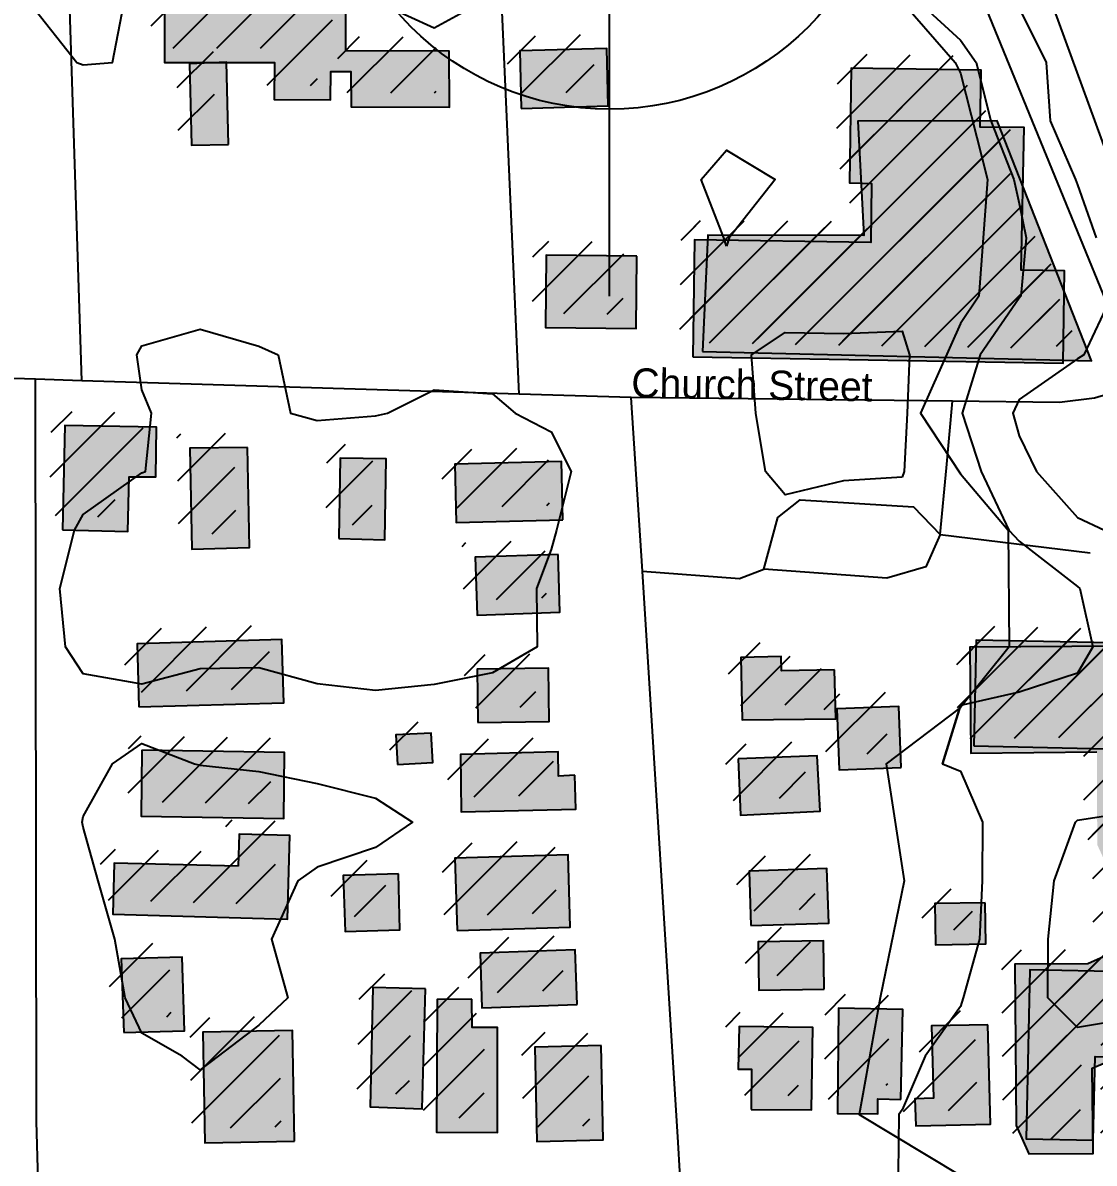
# Model space of a CAD drawing. Extents: x 6576311 to 6728256, y 2029764 to 2237541.
# Drawn here: x 6669720 to 6670270, y 2176380 to 2176966 of the extents above; entities that cross this region are included whole.
import ezdxf

# ---------------------------------------------------------------- set-up
doc = ezdxf.new("R2010")
doc.units = 21
for name, color, linetype in [('BUILDINGS', 9, 'Continuous'), ('CL_LOCAL', 4, 'Continuous'), ('CL_MAJOR', 2, 'Continuous'), ('CL_TRAIL', 6, 'Continuous'), ('CONTOUR_1FT', 251, 'Continuous'), ('CONTOUR_INDEX', 150, 'Continuous'), ('ROAD_LABELS', 3, 'Continuous')]:
    doc.layers.add(name, color=color, linetype=linetype)

msp = doc.modelspace()

# ---------------------------------------------------------------- hatches: boundary and pattern name
at = {"layer": 'BUILDINGS_HATCH'}
for points in [[(6669885.92, 2176951.2), (6669885.86, 2177033.14), (6669794.53, 2177033.12), (6669794.64, 2177005.81), (6669792.94, 2177005.8), (6669792.91, 2176945.34), (6669849.36, 2176945.22), (6669849.15, 2176926.28), (6669878.08, 2176926.03), (6669878.3, 2176940.6), (6669888.51, 2176940.65), (6669888.59, 2176922.44), (6669939.08, 2176922.28), (6669938.96, 2176951.06)], [(6669975.95, 2176921.71), (6670020.48, 2176922.99), (6670019.78, 2176952.49), (6669975.26, 2176951.21)], [(6669825.71, 2176903.23), (6669824.68, 2176945.48), (6669805.68, 2176944.67), (6669806.71, 2176902.79)], [(6670063.85, 2176794.24), (6670253.89, 2176791.04), (6670254.54, 2176838.39), (6670232.42, 2176838.66), (6670233.81, 2176911.87), (6670211.4, 2176912.14), (6670211.85, 2176941.28), (6670145.19, 2176942.45), (6670144.3, 2176883.45), (6670155.65, 2176883.13), (6670155.21, 2176852.9), (6670064.73, 2176854.34)], [(6670068.94, 2176797), (6670268.44, 2176792.12), (6670220.07, 2176915.38), (6670148.6, 2176915.08), (6670151.71, 2176856.49), (6670071.58, 2176856.74)], [(6670035.27, 2176845.84), (6669988.75, 2176846.37), (6669988.34, 2176809.22), (6670034.85, 2176808.69)], [(6669740.6, 2176705.48), (6669774.07, 2176704.53), (6669774.8, 2176732.57), (6669788.42, 2176732.63), (6669788.88, 2176758.13), (6669741.79, 2176759.02)], [(6669835.44, 2176747.76), (6669805.94, 2176747.27), (6669807.01, 2176695.56), (6669836.5, 2176696.41)], [(6669882.43, 2176700.97), (6669905.97, 2176700.35), (6669906.65, 2176741.87), (6669883.11, 2176742.13)], [(6669997.26, 2176710.56), (6669996.57, 2176740.42), (6669941.83, 2176739.1), (6669942.53, 2176709.24)], [(6669994.78, 2176692.71), (6669952.24, 2176691.43), (6669953.22, 2176661.57), (6669995.76, 2176663.21)], [(6669779.84, 2176614.59), (6669854.14, 2176616.72), (6669853.15, 2176649.13), (6669778.85, 2176647)], [(6670310.66, 2176645.96), (6670206, 2176645.16), (6670206.52, 2176590.89), (6670271.18, 2176591.53), (6670271.38, 2176543.82), (6670275.68, 2176534.37), (6670276.16, 2176487.02), (6670266.53, 2176482.61), (6670229.1, 2176482.45), (6670229.73, 2176399.78), (6670236.31, 2176385.24), (6670269.21, 2176385.38), (6670268.75, 2176429.08), (6670280.07, 2176433.86), (6670279.99, 2176385.79), (6670308.07, 2176385.91), (6670324.4, 2176414.75), (6670324.82, 2176380.88), (6670407.93, 2176381.23), (6670403.35, 2176391.77), (6670403.23, 2176419.82), (6670399.82, 2176419.8), (6670369.76, 2176487.78), (6670358.41, 2176487.73), (6670358.31, 2176512.5), (6670367.93, 2176516.91)], [(6670208.12, 2176594.58), (6670276.17, 2176593.11), (6670275.08, 2176541.47), (6670287.5, 2176541.19), (6670286.18, 2176478.54), (6670236.82, 2176479.57), (6670234.98, 2176392.88), (6670269.33, 2176392.19), (6670270.22, 2176435.21), (6670290.65, 2176434.78), (6670289.66, 2176387.21), (6670306.14, 2176386.88), (6670307.11, 2176432.89), (6670320.32, 2176432.61), (6670319.34, 2176384.24), (6670420.49, 2176382.19), (6670385.52, 2176490), (6670369.43, 2176491.53), (6670360.6, 2176514.22), (6670371.41, 2176518.38), (6670321.41, 2176646.52), (6670209.28, 2176648.88)], [(6670136.56, 2176633.57), (6670109.34, 2176633.09), (6670109.31, 2176640.38), (6670088.6, 2176639.93), (6670089.3, 2176607.88), (6670137.24, 2176608.45)], [(6669953.73, 2176606.58), (6669990.32, 2176607.1), (6669989.92, 2176634.41), (6669953.34, 2176633.89)], [(6670170.81, 2176583.46), (6670169.54, 2176614.77), (6670137.78, 2176613.55), (6670139.05, 2176582.23)], [(6669912.42, 2176584.92), (6669930.56, 2176586.09), (6669929.65, 2176601.02), (6669911.5, 2176600.21)], [(6669781.35, 2176592.38), (6669780.92, 2176558.51), (6669854.1, 2176557.36), (6669854.53, 2176591.23)], [(6670003.48, 2176579.47), (6669994.98, 2176579.07), (6669994.92, 2176591.46), (6669944.73, 2176590.15), (6669945.13, 2176560.66), (6670003.84, 2176561.99)], [(6670087.12, 2176587.84), (6670088.38, 2176559.07), (6670129.21, 2176561.06), (6670127.67, 2176589.47)], [(6669830.66, 2176532.86), (6669767.12, 2176534.41), (6669766.38, 2176508.19), (6669856.02, 2176505.65), (6669857.26, 2176548.63), (6669831.16, 2176549.25)], [(6669943.12, 2176499.82), (6670000.98, 2176501.52), (6669999.97, 2176538.67), (6669941.83, 2176536.97)], [(6669912.93, 2176528.83), (6669884.57, 2176527.99), (6669885.55, 2176499.22), (6669913.62, 2176500.06)], [(6670093.72, 2176502.28), (6670133.71, 2176503.54), (6670132.74, 2176531.58), (6670092.75, 2176530.32)], [(6670213.93, 2176514.08), (6670188.12, 2176513.6), (6670188.49, 2176492.48), (6670214.3, 2176492.95)], [(6670131.3, 2176469.66), (6670130.91, 2176494.42), (6670097.44, 2176493.92), (6670097.83, 2176469.15)], [(6670004.55, 2176461.84), (6670003.58, 2176489.88), (6669954.8, 2176488.22), (6669955.77, 2176460.18)], [(6669772.03, 2176447.39), (6669803.22, 2176448.25), (6669801.93, 2176486.12), (6669770.73, 2176485.26)], [(6669926.8, 2176469.89), (6669899.85, 2176470.51), (6669898.4, 2176409.31), (6669925.07, 2176408.33)], [(6669950.64, 2176464.53), (6669932.78, 2176464.45), (6669932.49, 2176396.35), (6669963.7, 2176396.11), (6669963.75, 2176450.02), (6669950.71, 2176449.96)], [(6670170.68, 2176413.01), (6670171.62, 2176459.27), (6670138.71, 2176459.86), (6670138.09, 2176405.95), (6670158.79, 2176405.67), (6670158.76, 2176413.32)], [(6669859.62, 2176391.67), (6669858.53, 2176448.48), (6669812.59, 2176447.56), (6669813.68, 2176390.75)], [(6670093.83, 2176407.95), (6670124.75, 2176407.72), (6670125.42, 2176449.97), (6670087.7, 2176450.54), (6670087.22, 2176428.68), (6670094.03, 2176428.71)], [(6670215.33, 2176451.44), (6670186.4, 2176450.95), (6670187.41, 2176413.81), (6670177.77, 2176413.4), (6670178.39, 2176399.57), (6670216.68, 2176400.45)], [(6670016.83, 2176440.77), (6669982.8, 2176439.9), (6669983.85, 2176391.46), (6670017.88, 2176392.33)]]:
    msp.add_hatch(color=251, dxfattribs=at).paths.add_polyline_path(points)
at = {"layer": 'BUILDINGS_SHADOW'}
h = msp.add_hatch(dxfattribs=at)
h.set_pattern_fill('ANSI31', scale=5)
h.paths.add_polyline_path([(6669879.17, 2176958.58), (6669879.11, 2177040.52), (6669787.78, 2177040.5), (6669787.9, 2177013.19), (6669786.19, 2177013.18), (6669786.16, 2176952.72), (6669842.61, 2176952.6), (6669842.4, 2176933.66), (6669871.33, 2176933.41), (6669871.56, 2176947.98), (6669881.77, 2176948.03), (6669881.84, 2176929.82), (6669932.33, 2176929.66), (6669932.21, 2176958.44)])
h = msp.add_hatch(dxfattribs=at)
h.set_pattern_fill('ANSI31', scale=5)
h.paths.add_polyline_path([(6669969.2, 2176929.09), (6670013.73, 2176930.37), (6670013.04, 2176959.87), (6669968.51, 2176958.59)])
h = msp.add_hatch(dxfattribs=at)
h.set_pattern_fill('ANSI31', scale=5)
h.paths.add_polyline_path([(6669818.96, 2176910.61), (6669817.93, 2176952.86), (6669798.93, 2176952.05), (6669799.96, 2176910.17)])
h = msp.add_hatch(dxfattribs=at)
h.set_pattern_fill('ANSI31', scale=5)
h.paths.add_polyline_path([(6670057.1, 2176801.62), (6670247.14, 2176798.42), (6670247.79, 2176845.77), (6670225.67, 2176846.04), (6670227.06, 2176919.25), (6670204.65, 2176919.52), (6670205.1, 2176948.66), (6670138.44, 2176949.83), (6670137.55, 2176890.83), (6670148.9, 2176890.51), (6670148.46, 2176860.28), (6670057.98, 2176861.72)])
h = msp.add_hatch(dxfattribs=at)
h.set_pattern_fill('ANSI31', scale=5)
h.paths.add_polyline_path([(6670062.19, 2176804.38), (6670261.69, 2176799.5), (6670213.32, 2176922.76), (6670141.85, 2176922.46), (6670144.96, 2176863.87), (6670064.83, 2176864.12)])
h = msp.add_hatch(dxfattribs=at)
h.set_pattern_fill('ANSI31', scale=5)
h.paths.add_polyline_path([(6670028.52, 2176853.22), (6669982, 2176853.75), (6669981.59, 2176816.6), (6670028.11, 2176816.07)])
h = msp.add_hatch(dxfattribs=at)
h.set_pattern_fill('ANSI31', scale=5)
h.paths.add_polyline_path([(6669733.85, 2176712.86), (6669767.32, 2176711.91), (6669768.05, 2176739.95), (6669781.67, 2176740.01), (6669782.13, 2176765.51), (6669735.04, 2176766.4)])
h = msp.add_hatch(dxfattribs=at)
h.set_pattern_fill('ANSI31', scale=5)
h.paths.add_polyline_path([(6669828.69, 2176755.14), (6669799.19, 2176754.65), (6669800.26, 2176702.94), (6669829.75, 2176703.79)])
h = msp.add_hatch(dxfattribs=at)
h.set_pattern_fill('ANSI31', scale=5)
h.paths.add_polyline_path([(6669875.68, 2176708.35), (6669899.23, 2176707.72), (6669899.9, 2176749.25), (6669876.36, 2176749.51)])
h = msp.add_hatch(dxfattribs=at)
h.set_pattern_fill('ANSI31', scale=5)
h.paths.add_polyline_path([(6669990.51, 2176717.94), (6669989.82, 2176747.8), (6669935.08, 2176746.48), (6669935.78, 2176716.62)])
h = msp.add_hatch(dxfattribs=at)
h.set_pattern_fill('ANSI31', scale=5)
h.paths.add_polyline_path([(6669988.03, 2176700.08), (6669945.49, 2176698.81), (6669946.47, 2176668.95), (6669989.01, 2176670.59)])
h = msp.add_hatch(dxfattribs=at)
h.set_pattern_fill('ANSI31', scale=5)
h.paths.add_polyline_path([(6669773.09, 2176621.97), (6669847.39, 2176624.1), (6669846.4, 2176656.51), (6669772.1, 2176654.38)])
h = msp.add_hatch(dxfattribs=at)
h.set_pattern_fill('ANSI31', scale=5)
h.paths.add_polyline_path([(6670303.91, 2176653.34), (6670199.25, 2176652.53), (6670199.77, 2176598.27), (6670264.43, 2176598.91), (6670264.63, 2176551.2), (6670268.93, 2176541.75), (6670269.41, 2176494.4), (6670259.79, 2176489.99), (6670222.35, 2176489.83), (6670222.98, 2176407.16), (6670229.56, 2176392.62), (6670262.46, 2176392.76), (6670262, 2176436.46), (6670273.32, 2176441.24), (6670273.24, 2176393.17), (6670301.32, 2176393.29), (6670317.65, 2176422.13), (6670318.08, 2176388.26), (6670401.18, 2176388.61), (6670396.6, 2176399.15), (6670396.48, 2176427.19), (6670393.07, 2176427.18), (6670363.01, 2176495.16), (6670351.66, 2176495.11), (6670351.56, 2176519.88), (6670361.18, 2176524.29)])
h = msp.add_hatch(dxfattribs=at)
h.set_pattern_fill('ANSI31', scale=5)
h.paths.add_polyline_path([(6670201.37, 2176601.96), (6670269.42, 2176600.49), (6670268.33, 2176548.84), (6670280.75, 2176548.57), (6670279.43, 2176485.92), (6670230.07, 2176486.95), (6670228.23, 2176400.26), (6670262.58, 2176399.57), (6670263.47, 2176442.59), (6670283.9, 2176442.16), (6670282.91, 2176394.59), (6670299.39, 2176394.26), (6670300.36, 2176440.26), (6670313.57, 2176439.99), (6670312.59, 2176391.62), (6670413.74, 2176389.57), (6670378.77, 2176497.37), (6670362.68, 2176498.91), (6670353.85, 2176521.6), (6670364.66, 2176525.76), (6670314.66, 2176653.89), (6670202.53, 2176656.26)])
h = msp.add_hatch(dxfattribs=at)
h.set_pattern_fill('ANSI31', scale=5)
h.paths.add_polyline_path([(6670129.81, 2176640.95), (6670102.59, 2176640.47), (6670102.56, 2176647.76), (6670081.85, 2176647.31), (6670082.56, 2176615.26), (6670130.49, 2176615.82)])
h = msp.add_hatch(dxfattribs=at)
h.set_pattern_fill('ANSI31', scale=5)
h.paths.add_polyline_path([(6669946.99, 2176613.96), (6669983.57, 2176614.48), (6669983.17, 2176641.79), (6669946.59, 2176641.27)])
h = msp.add_hatch(dxfattribs=at)
h.set_pattern_fill('ANSI31', scale=5)
h.paths.add_polyline_path([(6670164.06, 2176590.84), (6670162.79, 2176622.15), (6670131.03, 2176620.93), (6670132.3, 2176589.61)])
h = msp.add_hatch(dxfattribs=at)
h.set_pattern_fill('ANSI31', scale=5)
h.paths.add_polyline_path([(6669905.67, 2176592.3), (6669923.81, 2176593.47), (6669922.9, 2176608.4), (6669904.75, 2176607.59)])
h = msp.add_hatch(dxfattribs=at)
h.set_pattern_fill('ANSI31', scale=5)
h.paths.add_polyline_path([(6669774.6, 2176599.76), (6669774.17, 2176565.89), (6669847.35, 2176564.74), (6669847.78, 2176598.61)])
h = msp.add_hatch(dxfattribs=at)
h.set_pattern_fill('ANSI31', scale=5)
h.paths.add_polyline_path([(6669996.73, 2176586.85), (6669988.23, 2176586.45), (6669988.18, 2176598.84), (6669937.98, 2176597.53), (6669938.39, 2176568.03), (6669997.09, 2176569.37)])
h = msp.add_hatch(dxfattribs=at)
h.set_pattern_fill('ANSI31', scale=5)
h.paths.add_polyline_path([(6670080.37, 2176595.22), (6670081.63, 2176566.45), (6670122.46, 2176568.44), (6670120.92, 2176596.85)])
h = msp.add_hatch(dxfattribs=at)
h.set_pattern_fill('ANSI31', scale=5)
h.paths.add_polyline_path([(6669823.92, 2176540.24), (6669760.38, 2176541.79), (6669759.63, 2176515.57), (6669849.27, 2176513.03), (6669850.51, 2176556.01), (6669824.41, 2176556.63)])
h = msp.add_hatch(dxfattribs=at)
h.set_pattern_fill('ANSI31', scale=5)
h.paths.add_polyline_path([(6669936.37, 2176507.2), (6669994.23, 2176508.9), (6669993.22, 2176546.05), (6669935.08, 2176544.35)])
h = msp.add_hatch(dxfattribs=at)
h.set_pattern_fill('ANSI31', scale=5)
h.paths.add_polyline_path([(6669906.19, 2176536.21), (6669877.83, 2176535.37), (6669878.8, 2176506.6), (6669906.87, 2176507.44)])
h = msp.add_hatch(dxfattribs=at)
h.set_pattern_fill('ANSI31', scale=5)
h.paths.add_polyline_path([(6670086.97, 2176509.66), (6670126.96, 2176510.92), (6670125.99, 2176538.96), (6670086, 2176537.7)])
h = msp.add_hatch(dxfattribs=at)
h.set_pattern_fill('ANSI31', scale=5)
h.paths.add_polyline_path([(6670207.18, 2176521.45), (6670181.37, 2176520.98), (6670181.75, 2176499.86), (6670207.55, 2176500.33)])
h = msp.add_hatch(dxfattribs=at)
h.set_pattern_fill('ANSI31', scale=5)
h.paths.add_polyline_path([(6670124.55, 2176477.04), (6670124.16, 2176501.8), (6670090.69, 2176501.3), (6670091.08, 2176476.53)])
h = msp.add_hatch(dxfattribs=at)
h.set_pattern_fill('ANSI31', scale=5)
h.paths.add_polyline_path([(6669765.28, 2176454.77), (6669796.47, 2176455.63), (6669795.18, 2176493.5), (6669763.98, 2176492.64)])
h = msp.add_hatch(dxfattribs=at)
h.set_pattern_fill('ANSI31', scale=5)
h.paths.add_polyline_path([(6669997.8, 2176469.22), (6669996.83, 2176497.26), (6669948.05, 2176495.6), (6669949.02, 2176467.56)])
h = msp.add_hatch(dxfattribs=at)
h.set_pattern_fill('ANSI31', scale=5)
h.paths.add_polyline_path([(6669920.05, 2176477.27), (6669893.1, 2176477.89), (6669891.65, 2176416.69), (6669918.32, 2176415.71)])
h = msp.add_hatch(dxfattribs=at)
h.set_pattern_fill('ANSI31', scale=5)
h.paths.add_polyline_path([(6669943.89, 2176471.91), (6669926.03, 2176471.83), (6669925.75, 2176403.72), (6669956.95, 2176403.49), (6669957, 2176457.39), (6669943.96, 2176457.34)])
h = msp.add_hatch(dxfattribs=at)
h.set_pattern_fill('ANSI31', scale=5)
h.paths.add_polyline_path([(6670163.93, 2176420.39), (6670164.87, 2176466.65), (6670131.96, 2176467.24), (6670131.34, 2176413.33), (6670152.05, 2176413.05), (6670152.01, 2176420.7)])
h = msp.add_hatch(dxfattribs=at)
h.set_pattern_fill('ANSI31', scale=5)
h.paths.add_polyline_path([(6670208.58, 2176458.82), (6670179.65, 2176458.33), (6670180.66, 2176421.19), (6670171.02, 2176420.78), (6670171.64, 2176406.94), (6670209.93, 2176407.83)])
h = msp.add_hatch(dxfattribs=at)
h.set_pattern_fill('ANSI31', scale=5)
h.paths.add_polyline_path([(6669852.87, 2176399.05), (6669851.78, 2176455.86), (6669805.84, 2176454.94), (6669806.93, 2176398.13)])
h = msp.add_hatch(dxfattribs=at)
h.set_pattern_fill('ANSI31', scale=5)
h.paths.add_polyline_path([(6670087.08, 2176415.33), (6670118, 2176415.1), (6670118.67, 2176457.35), (6670080.95, 2176457.92), (6670080.47, 2176436.06), (6670087.28, 2176436.09)])
h = msp.add_hatch(dxfattribs=at)
h.set_pattern_fill('ANSI31', scale=5)
h.paths.add_polyline_path([(6670010.08, 2176448.15), (6669976.05, 2176447.28), (6669977.1, 2176398.84), (6670011.14, 2176399.71)])

# ---------------------------------------------------------------- linework, layer by layer
at = {"layer": 'BUILDINGS'}
for points in [[(6669885.92, 2176951.2), (6669885.86, 2177033.14), (6669794.53, 2177033.12), (6669794.64, 2177005.81), (6669792.94, 2177005.8), (6669792.91, 2176945.34), (6669849.36, 2176945.22), (6669849.15, 2176926.28), (6669878.08, 2176926.03), (6669878.3, 2176940.6), (6669888.51, 2176940.65), (6669888.59, 2176922.44), (6669939.08, 2176922.28), (6669938.96, 2176951.06), (6669885.92, 2176951.2)], [(6669975.95, 2176921.71), (6670020.48, 2176922.99), (6670019.78, 2176952.49), (6669975.26, 2176951.21), (6669975.95, 2176921.71)], [(6669825.71, 2176903.23), (6669824.68, 2176945.48), (6669805.68, 2176944.67), (6669806.71, 2176902.79), (6669825.71, 2176903.23)], [(6670063.85, 2176794.24), (6670253.89, 2176791.04), (6670254.54, 2176838.39), (6670232.42, 2176838.66), (6670233.81, 2176911.87), (6670211.4, 2176912.14), (6670211.85, 2176941.28), (6670145.19, 2176942.45), (6670144.3, 2176883.45), (6670155.65, 2176883.13), (6670155.21, 2176852.9), (6670064.73, 2176854.34), (6670063.85, 2176794.24)], [(6670068.94, 2176797), (6670268.44, 2176792.12), (6670220.07, 2176915.38), (6670148.6, 2176915.08), (6670151.71, 2176856.49), (6670071.58, 2176856.74), (6670068.94, 2176797)], [(6670035.27, 2176845.84), (6669988.75, 2176846.37), (6669988.34, 2176809.22), (6670034.85, 2176808.69), (6670035.27, 2176845.84)], [(6669740.6, 2176705.48), (6669774.07, 2176704.53), (6669774.8, 2176732.57), (6669788.42, 2176732.63), (6669788.88, 2176758.13), (6669741.79, 2176759.02), (6669740.6, 2176705.48)], [(6669835.44, 2176747.76), (6669805.94, 2176747.27), (6669807.01, 2176695.56), (6669836.5, 2176696.41), (6669835.44, 2176747.76)], [(6669882.43, 2176700.97), (6669905.97, 2176700.35), (6669906.65, 2176741.87), (6669883.11, 2176742.13), (6669882.43, 2176700.97)], [(6669997.26, 2176710.56), (6669996.57, 2176740.42), (6669941.83, 2176739.1), (6669942.53, 2176709.24), (6669997.26, 2176710.56)], [(6669994.78, 2176692.71), (6669952.24, 2176691.43), (6669953.22, 2176661.57), (6669995.76, 2176663.21), (6669994.78, 2176692.71)], [(6669779.84, 2176614.59), (6669854.14, 2176616.72), (6669853.15, 2176649.13), (6669778.85, 2176647), (6669779.84, 2176614.59)], [(6670208.12, 2176594.58), (6670276.17, 2176593.11), (6670275.08, 2176541.47), (6670287.5, 2176541.19), (6670286.18, 2176478.54), (6670236.82, 2176479.57), (6670234.98, 2176392.88), (6670269.33, 2176392.19), (6670270.22, 2176435.21), (6670290.65, 2176434.78), (6670289.66, 2176387.21), (6670306.14, 2176386.88), (6670307.11, 2176432.89), (6670320.32, 2176432.61), (6670319.34, 2176384.24), (6670420.49, 2176382.19), (6670385.52, 2176490), (6670369.43, 2176491.53), (6670360.6, 2176514.22), (6670371.41, 2176518.38), (6670321.41, 2176646.52), (6670209.28, 2176648.88), (6670208.12, 2176594.58)], [(6670136.56, 2176633.57), (6670109.34, 2176633.09), (6670109.31, 2176640.38), (6670088.6, 2176639.93), (6670089.3, 2176607.88), (6670137.24, 2176608.45), (6670136.56, 2176633.57)], [(6669953.73, 2176606.58), (6669990.32, 2176607.1), (6669989.92, 2176634.41), (6669953.34, 2176633.89), (6669953.73, 2176606.58)], [(6670170.81, 2176583.46), (6670169.54, 2176614.77), (6670137.78, 2176613.55), (6670139.05, 2176582.23), (6670170.81, 2176583.46)], [(6669912.42, 2176584.92), (6669930.56, 2176586.09), (6669929.65, 2176601.02), (6669911.5, 2176600.21), (6669912.42, 2176584.92)], [(6669781.35, 2176592.38), (6669780.92, 2176558.51), (6669854.1, 2176557.36), (6669854.53, 2176591.23), (6669781.35, 2176592.38)], [(6670003.48, 2176579.47), (6669994.98, 2176579.07), (6669994.92, 2176591.46), (6669944.73, 2176590.15), (6669945.13, 2176560.66), (6670003.84, 2176561.99), (6670003.48, 2176579.47)], [(6670087.12, 2176587.84), (6670088.38, 2176559.07), (6670129.21, 2176561.06), (6670127.67, 2176589.47), (6670087.12, 2176587.84)], [(6669830.66, 2176532.86), (6669767.12, 2176534.41), (6669766.38, 2176508.19), (6669856.02, 2176505.65), (6669857.26, 2176548.63), (6669831.16, 2176549.25), (6669830.66, 2176532.86)], [(6669943.12, 2176499.82), (6670000.98, 2176501.52), (6669999.97, 2176538.67), (6669941.83, 2176536.97), (6669943.12, 2176499.82)], [(6669912.93, 2176528.83), (6669884.57, 2176527.99), (6669885.55, 2176499.22), (6669913.62, 2176500.06), (6669912.93, 2176528.83)], [(6670093.72, 2176502.28), (6670133.71, 2176503.54), (6670132.74, 2176531.58), (6670092.75, 2176530.32), (6670093.72, 2176502.28)], [(6670213.93, 2176514.08), (6670188.12, 2176513.6), (6670188.49, 2176492.48), (6670214.3, 2176492.95), (6670213.93, 2176514.08)], [(6670131.3, 2176469.66), (6670130.91, 2176494.42), (6670097.44, 2176493.92), (6670097.83, 2176469.15), (6670131.3, 2176469.66)], [(6670004.55, 2176461.84), (6670003.58, 2176489.88), (6669954.8, 2176488.22), (6669955.77, 2176460.18), (6670004.55, 2176461.84)], [(6669772.03, 2176447.39), (6669803.22, 2176448.25), (6669801.93, 2176486.12), (6669770.73, 2176485.26), (6669772.03, 2176447.39)], [(6669926.8, 2176469.89), (6669899.85, 2176470.51), (6669898.4, 2176409.31), (6669925.07, 2176408.33), (6669926.8, 2176469.89)], [(6669950.64, 2176464.53), (6669932.78, 2176464.45), (6669932.49, 2176396.35), (6669963.7, 2176396.11), (6669963.75, 2176450.02), (6669950.71, 2176449.96), (6669950.64, 2176464.53)], [(6670170.68, 2176413.01), (6670171.62, 2176459.27), (6670138.71, 2176459.86), (6670138.09, 2176405.95), (6670158.79, 2176405.67), (6670158.76, 2176413.32), (6670170.68, 2176413.01)], [(6669859.62, 2176391.67), (6669858.53, 2176448.48), (6669812.59, 2176447.56), (6669813.68, 2176390.75), (6669859.62, 2176391.67)], [(6670093.83, 2176407.95), (6670124.75, 2176407.72), (6670125.42, 2176449.97), (6670087.7, 2176450.54), (6670087.22, 2176428.68), (6670094.03, 2176428.71), (6670093.83, 2176407.95)], [(6670215.33, 2176451.44), (6670186.4, 2176450.95), (6670187.41, 2176413.81), (6670177.77, 2176413.4), (6670178.39, 2176399.57), (6670216.68, 2176400.45), (6670215.33, 2176451.44)], [(6670016.83, 2176440.77), (6669982.8, 2176439.9), (6669983.85, 2176391.46), (6670017.88, 2176392.33), (6670016.83, 2176440.77)]]:
    msp.add_lwpolyline(points, close=True, dxfattribs=at)
for points in [[(6670310.66, 2176645.96), (6670206, 2176645.16), (6670206.52, 2176590.89), (6670271.18, 2176591.53)], [(6670276.16, 2176487.02), (6670266.53, 2176482.61), (6670229.1, 2176482.45), (6670229.73, 2176399.78), (6670236.31, 2176385.24), (6670269.21, 2176385.38), (6670268.75, 2176429.08), (6670280.07, 2176433.86)]]:
    msp.add_lwpolyline(points, dxfattribs=at)
at = {"layer": 'CL_LOCAL'}
for points in [[(6669750.57, 2176781.93), (6669739.24, 2177131.66), (6669733.22, 2177314.54), (6669730.29, 2177404.02), (6669730.23, 2177405.84), (6669728.9, 2177446.15)], [(6669974.87, 2176775.11), (6669966.07, 2176971.27), (6669960.13, 2177103.71), (6669946.42, 2177403.28), (6669945.2, 2177430.23)], [(6670316.12, 2176789.52), (6670293.53, 2176781.12), (6670285.51, 2176777.55), (6670269.93, 2176772.93), (6670252.08, 2176770.78), (6670197.11, 2176771.42), (6670032.28, 2176773.39), (6669974.87, 2176775.11), (6669750.57, 2176781.93), (6669726.77, 2176782.67), (6669392.1, 2176792.81), (6669059.85, 2176802.94)], [(6669765.74, 2175585.55), (6669759.67, 2175748.98), (6669729.76, 2176340.14), (6669728.15, 2176371.74), (6669727.29, 2176401.82), (6669726.77, 2176782.67)], [(6670058.2, 2176361.62), (6670056.38, 2176391), (6670038.04, 2176684.26), (6670032.28, 2176773.39)], [(6670190.78, 2176703.11), (6670194.07, 2176737.21), (6670197.11, 2176771.42)], [(6670100.35, 2176685.17), (6670107.59, 2176711.75), (6670119.04, 2176720.83), (6670177.05, 2176717.25), (6670190.78, 2176703.11)], [(6670190.78, 2176703.11), (6670183.39, 2176686.51), (6670163.42, 2176680.56), (6670100.35, 2176685.17)], [(6670190.78, 2176703.11), (6670267.77, 2176693.64)], [(6670038.04, 2176684.26), (6670087.89, 2176680.5), (6670100.35, 2176685.17)]]:
    msp.add_lwpolyline(points, dxfattribs=at)
at = {"layer": 'CL_MAJOR'}
msp.add_lwpolyline([(6670472.19, 2176376.15), (6670463.62, 2176397.67), (6670424.58, 2176502.54), (6670416.86, 2176523.34), (6670408.97, 2176543.89), (6670374.15, 2176635.74), (6670330.98, 2176749.7), (6670321.49, 2176775.12), (6670316.12, 2176789.52), (6670218.25, 2177057.52), (6670195.69, 2177119.78), (6670175.53, 2177174.47), (6670160.26, 2177216.25), (6670136.65, 2177280.91)], dxfattribs=at)
at = {"layer": 'CL_TRAIL'}
msp.add_lwpolyline([(6670061.67, 2177393.1), (6670142.62, 2177162.75), (6670161.71, 2177108.42), (6670178.21, 2177061.43), (6670287.32, 2176794.46)], dxfattribs=at)
at = {"layer": 'CONTOUR_1FT'}
for points, elevation in [([(6669724.24, 2176975.31), (6669747.91, 2176945.31), (6669751.24, 2176944.11), (6669766.24, 2176945.31), (6669772.01, 2176975.31)], 60), ([(6669904.24, 2176975.31), (6669931.24, 2176963.04), (6669953.74, 2176975.31)], 60), ([(6670180.86, 2176975.31), (6670201.24, 2176956.69), (6670209.29, 2176945.31), (6670216.72, 2176915.31), (6670228.58, 2176885.31), (6670231.24, 2176872.96), (6670234.9, 2176855.31), (6670232.19, 2176825.31), (6670231.24, 2176824.36), (6670211.35, 2176795.31), (6670202.02, 2176765.31), (6670211.8, 2176735.31), (6670225.99, 2176705.31), (6670231.24, 2176699.56), (6670261.24, 2176676.3), (6670262.43, 2176675.31), (6670269.18, 2176645.31), (6670261.24, 2176631.81), (6670231.24, 2176622.1), (6670201.24, 2176615.31), (6670192.01, 2176585.31), (6670201.24, 2176615.31)], 60), ([(6670231.24, 2176973.22), (6670245.2, 2176945.31), (6670247.28, 2176915.31), (6670260.3, 2176885.31), (6670261.24, 2176882.41), (6670270.9, 2176855.31)], 59), ([(6670081.24, 2176851.02), (6670079.88, 2176855.31), (6670068.2, 2176885.31), (6670081.24, 2176900.31), (6670106.24, 2176885.31), (6670082.61, 2176855.31), (6670081.24, 2176851.02)], 61), ([(6670278.7, 2176825.31), (6670264.46, 2176795.31), (6670261.24, 2176793.11), (6670231.24, 2176772.37), (6670228.11, 2176765.31), (6670231.24, 2176753.7), (6670240.29, 2176735.31), (6670261.24, 2176711.74), (6670275.09, 2176705.31)], 59), ([(6669961.24, 2176632.05), (6669931.24, 2176626.09), (6669901.24, 2176622.91), (6669871.24, 2176626.31), (6669841.24, 2176634.64), (6669811.24, 2176634.15), (6669781.24, 2176626.16), (6669751.24, 2176631.52), (6669742.13, 2176645.31), (6669739.32, 2176675.31), (6669746.74, 2176705.31), (6669751.24, 2176713.25), (6669781.24, 2176734.66), (6669783.24, 2176735.31), (6669786.24, 2176765.31), (6669781.24, 2176777.31), (6669778.74, 2176795.31), (6669781.24, 2176799.81), (6669811.24, 2176808.43), (6669841.24, 2176799.72), (6669851.24, 2176795.31), (6669857.61, 2176765.31), (6669871.24, 2176761.46), (6669901.24, 2176763.91), (6669907.24, 2176765.31), (6669931.24, 2176777.31), (6669961.24, 2176775.31), (6669972.78, 2176765.31), (6669991.24, 2176755.71), (6670001.44, 2176735.31), (6669994.03, 2176705.31), (6669991.24, 2176695.31), (6669983.74, 2176675.31), (6669984.04, 2176645.31), (6669961.24, 2176632.05)], 61), ([(6670171.24, 2176732.45), (6670141.24, 2176730.57), (6670111.24, 2176723.31), (6670101.24, 2176735.31), (6670096.24, 2176765.31), (6670094.1, 2176795.31), (6670111.24, 2176806.74), (6670141.24, 2176806.22), (6670171.24, 2176807.31), (6670175.04, 2176795.31), (6670173.79, 2176765.31), (6670172.28, 2176735.31), (6670171.24, 2176732.45)], 61), ([(6669841.24, 2176451.19), (6669820.47, 2176435.31), (6669811.24, 2176428.25), (6669802.01, 2176435.31), (6669781.24, 2176447.05), (6669772.67, 2176465.31), (6669767.49, 2176495.31), (6669758.92, 2176525.31), (6669751.24, 2176552.81), (6669750.63, 2176555.31), (6669751.24, 2176558.31), (6669766.24, 2176585.31), (6669781.24, 2176595.69), (6669808.24, 2176585.31), (6669811.24, 2176584.68), (6669841.24, 2176581.36), (6669871.24, 2176575.31), (6669901.24, 2176567.72), (6669920.19, 2176555.31), (6669901.24, 2176542.45), (6669871.24, 2176532.23), (6669861.24, 2176525.31), (6669847.73, 2176495.31), (6669856.24, 2176465.31), (6669841.24, 2176451.19)], 61), ([(6670192.01, 2176585.31), (6670201.24, 2176581.56), (6670212.44, 2176555.31), (6670212.28, 2176525.31), (6670211.02, 2176495.31), (6670202.53, 2176465.31), (6670201.24, 2176460.81), (6670183.03, 2176435.31), (6670171.24, 2176407.81), (6670169.66, 2176405.31), (6670169.17, 2176375.31), (6670171.24, 2176373.94), (6670201.24, 2176355.51), (6670231.24, 2176346.7), (6670233.38, 2176345.31), (6670261.24, 2176325.81), (6670276.24, 2176315.31), (6670291.24, 2176287.31), (6670321.24, 2176288.47), (6670351.24, 2176294.54), (6670362.49, 2176285.31), (6670365.09, 2176255.31), (6670351.24, 2176238.94), (6670337.61, 2176225.31)], 60), ([(6670291.24, 2176455.02), (6670261.24, 2176450.08), (6670246.02, 2176465.31), (6670246.24, 2176495.31), (6670249.24, 2176525.31), (6670260.15, 2176555.31), (6670261.24, 2176556.46), (6670291.24, 2176561.02), (6670302.15, 2176555.31), (6670314.49, 2176525.31), (6670313.28, 2176495.31), (6670306.24, 2176465.31), (6670291.24, 2176455.02)], 59)]:
    msp.add_lwpolyline(points, dxfattribs=dict(at, elevation=elevation))
at = {"layer": 'CONTOUR_INDEX', "elevation": 60}
msp.add_lwpolyline([(6670146.38, 2177005.31), (6670198.45, 2176945.31), (6670201.24, 2176939.85), (6670215.11, 2176885.31), (6670210.69, 2176825.31), (6670201.24, 2176811.34), (6670180.75, 2176765.31), (6670201.24, 2176734.2), (6670225.62, 2176705.31), (6670226.24, 2176645.31), (6670201.24, 2176614.27), (6670163.06, 2176585.31), (6670172.35, 2176525.31), (6670159.99, 2176465.31), (6670149.24, 2176405.31), (6670201.24, 2176374.11)], dxfattribs=at)
at = {"layer": 'IMG_ALIGN_NEAR'}
msp.add_line((6670021.24, 2176825.31, 45.41), (6670021.24, 2177305.31, 45.41), dxfattribs=at)
msp.add_circle((6670021.24, 2177065.31, 45.41), 144, dxfattribs=at)

# ---------------------------------------------------------------- texts
at = {"layer": 'ROAD_LABELS'}
msp.add_text('Church Street', height=15, rotation=359.0486, dxfattribs=at).set_placement((6670032.28, 2176773.39))

doc.saveas('drawing.dxf')
